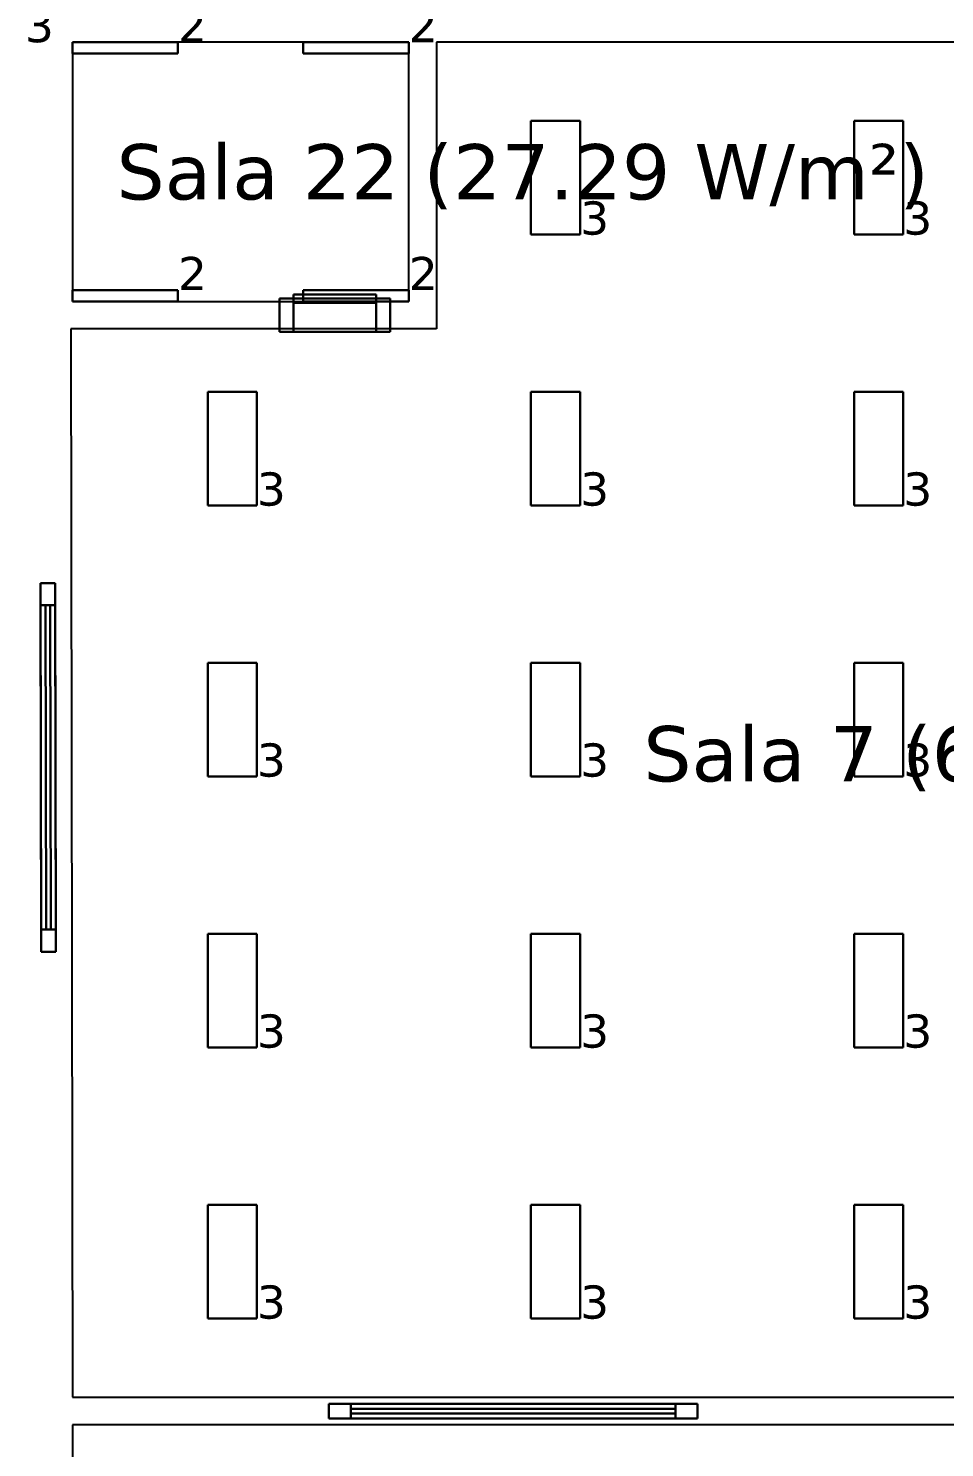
# Model space of a CAD drawing. Header units: inches. Extents: x 28 to 141, y 59 to 110.
# Drawn here: x 83.42 to 88.39, y 76.97 to 84.67 of the extents above; entities that cross this region are included whole.
import ezdxf

# ---------------------------------------------------------------- set-up
doc = ezdxf.new("R2010")
doc.units = ezdxf.units.IN
doc.header["$MEASUREMENT"] = 0
for name, color, linetype, true_color in [('DLX_BLD1_APERT', 7, 'Continuous', 0x969696), ('DLX_BLD1_CALC', 3, 'Continuous', 0x00ff00), ('DLX_BLD1_DESC', 7, 'Continuous', 0x969696), ('DLX_BLD1_LUM', 7, 'Continuous', 0xffd400), ('DLX_BLD1_LUMKEY_IDX', 7, 'Continuous', 0x969696)]:
    doc.layers.add(name, color=color, linetype=linetype, true_color=true_color)
doc.styles.add('TableTextStyle', font='')
doc.styles.get('TableTextStyle').set_extended_font_data('VERDANA.TTF')

msp = doc.modelspace()

# ---------------------------------------------------------------- linework, layer by layer
at = {"layer": 'DLX_BLD1_APERT'}
for points in [[(85.3065, 83.2307, 0), (84.8569, 83.2307, 0)], [(84.8569, 83.2307, 0), (84.8569, 83.2082, 0)], [(85.3065, 83.2307, 0), (84.8569, 83.2307, 0)], [(84.8569, 83.2307, 0), (84.8569, 83.2307, 0)], [(84.8569, 83.2307, 0), (85.3065, 83.2307, 0)], [(84.8569, 83.2082, 0), (84.8569, 83.2307, 0)], [(84.8569, 83.2307, 0), (84.8569, 83.2307, 0)], [(84.8569, 83.2307, 0), (84.8569, 83.2082, 0)], [(84.8569, 83.2307, 0), (85.3065, 83.2307, 0)], [(84.8569, 83.2082, 0), (84.8569, 83.2307, 0)], [(85.3065, 83.2082, 0), (85.3065, 83.2307, 0)], [(85.3065, 83.2082, 0), (85.3065, 83.2307, 0)], [(85.3065, 83.2307, 0), (85.3065, 83.2307, 0)], [(85.3065, 83.2307, 0), (85.3065, 83.2082, 0)], [(85.3065, 83.2307, 0), (85.3065, 83.2307, 0)], [(85.3065, 83.2307, 0), (85.3065, 83.2082, 0)], [(85.3815, 83.2082, 0), (84.7819, 83.2082, 0)], [(84.7819, 83.2082, 0), (84.7819, 83.0282, 0)], [(84.7819, 83.2082, 0), (84.7819, 83.2082, 0)], [(84.7819, 83.2082, 0), (84.7819, 83.0282, 0)], [(84.7819, 83.0282, 0), (84.7819, 83.2082, 0)], [(84.7819, 83.0282, 0), (84.7819, 83.2082, 0)], [(84.7819, 83.2082, 0), (84.8569, 83.2082, 0)], [(84.8569, 83.2082, 0), (84.7819, 83.2082, 0)], [(84.7819, 83.2082, 0), (84.7819, 83.2082, 0)], [(84.7819, 83.2082, 0), (85.3815, 83.2082, 0)], [(84.8569, 83.2082, 0), (84.8569, 83.1857, 0)], [(85.3065, 83.2082, 0), (84.8569, 83.2082, 0)], [(84.8569, 83.2082, 0), (84.8569, 83.2082, 0)], [(84.8569, 83.1857, 0), (84.8569, 83.2082, 0)], [(84.8569, 83.2082, 0), (85.3065, 83.2082, 0)], [(84.8569, 83.1857, 0), (84.8569, 83.2082, 0)], [(84.8569, 83.2082, 0), (84.8569, 83.2082, 0)], [(84.8569, 83.2082, 0), (84.8569, 83.1857, 0)], [(84.8569, 83.2082, 0), (85.3065, 83.2082, 0)], [(84.8569, 83.2082, 0), (84.8569, 83.2082, 0)], [(84.8569, 83.1857, 0), (84.8569, 83.2082, 0)], [(85.3065, 83.2082, 0), (84.8569, 83.2082, 0)], [(84.8569, 83.2082, 0), (84.8569, 83.1857, 0)], [(84.8569, 83.2082, 0), (84.8569, 83.2082, 0)], [(84.8569, 83.2082, 0), (84.8569, 83.1857, 0)], [(84.8569, 83.1857, 0), (84.8569, 83.2082, 0)], [(84.8569, 83.1857, 0), (84.8569, 83.0282, 0)], [(84.8569, 83.1857, 0), (85.3065, 83.1857, 0)], [(84.8569, 83.0282, 0), (84.8569, 83.1857, 0)], [(84.8569, 83.1857, 0), (84.8569, 83.1857, 0)], [(84.8569, 83.1857, 0), (84.8569, 83.0282, 0)], [(84.8569, 83.0282, 0), (84.8569, 83.1857, 0)], [(85.3065, 83.1857, 0), (84.8569, 83.1857, 0)], [(84.8569, 83.1857, 0), (84.8569, 83.1857, 0)], [(85.3065, 83.1857, 0), (84.8569, 83.1857, 0)], [(85.3065, 83.1857, 0), (84.8569, 83.1857, 0)], [(84.8569, 83.1857, 0), (84.8569, 83.1857, 0)], [(84.8569, 83.1857, 0), (85.3065, 83.1857, 0)], [(84.8569, 83.1857, 0), (85.3065, 83.1857, 0)], [(84.8569, 83.1857, 0), (84.8569, 83.1857, 0)], [(85.3065, 83.1857, 0), (85.3065, 83.2082, 0)], [(85.3065, 83.2082, 0), (85.3815, 83.2082, 0)], [(85.3065, 83.2082, 0), (85.3065, 83.2082, 0)], [(85.3815, 83.2082, 0), (85.3065, 83.2082, 0)], [(85.3065, 83.2082, 0), (85.3065, 83.1857, 0)], [(85.3065, 83.1857, 0), (85.3065, 83.2082, 0)], [(85.3065, 83.2082, 0), (85.3065, 83.2082, 0)], [(85.3065, 83.2082, 0), (85.3065, 83.1857, 0)], [(85.3065, 83.2082, 0), (85.3065, 83.2082, 0)], [(85.3065, 83.2082, 0), (85.3065, 83.1857, 0)], [(85.3065, 83.2082, 0), (85.3065, 83.2082, 0)], [(85.3065, 83.2082, 0), (85.3065, 83.1857, 0)], [(85.3065, 83.1857, 0), (85.3065, 83.2082, 0)], [(85.3065, 83.1857, 0), (85.3065, 83.2082, 0)], [(85.3065, 83.0282, 0), (85.3065, 83.1857, 0)], [(85.3065, 83.1857, 0), (85.3065, 83.0282, 0)], [(85.3065, 83.1857, 0), (85.3065, 83.1857, 0)], [(85.3065, 83.1857, 0), (85.3065, 83.0282, 0)], [(85.3065, 83.0282, 0), (85.3065, 83.1857, 0)], [(85.3065, 83.1857, 0), (85.3065, 83.1857, 0)], [(85.3065, 83.1857, 0), (85.3065, 83.1857, 0)], [(85.3065, 83.1857, 0), (85.3065, 83.1857, 0)], [(85.3815, 83.0282, 0), (85.3815, 83.2082, 0)], [(85.3815, 83.2082, 0), (85.3815, 83.2082, 0)], [(85.3815, 83.2082, 0), (85.3815, 83.0282, 0)], [(85.3815, 83.0282, 0), (85.3815, 83.2082, 0)], [(85.3815, 83.2082, 0), (85.3815, 83.0282, 0)], [(85.3815, 83.2082, 0), (85.3815, 83.2082, 0)], [(84.7819, 83.0282, 0), (85.3815, 83.0282, 0)], [(84.7819, 83.0282, 0), (84.7819, 83.0282, 0)], [(84.8569, 83.0282, 0), (84.7819, 83.0282, 0)], [(85.3815, 83.0282, 0), (84.7819, 83.0282, 0)], [(84.7819, 83.0282, 0), (84.7819, 83.0282, 0)], [(84.7819, 83.0282, 0), (84.8569, 83.0282, 0)], [(84.8569, 83.0282, 0), (84.8569, 83.0282, 0)], [(84.8569, 83.0282, 0), (85.3065, 83.0282, 0)], [(85.3065, 83.0282, 0), (84.8569, 83.0282, 0)], [(84.8569, 83.0282, 0), (84.8569, 83.0282, 0)], [(85.3815, 83.0282, 0), (85.3065, 83.0282, 0)], [(85.3065, 83.0282, 0), (85.3065, 83.0282, 0)], [(85.3065, 83.0282, 0), (85.3815, 83.0282, 0)], [(85.3065, 83.0282, 0), (85.3065, 83.0282, 0)], [(85.3815, 83.0282, 0), (85.3815, 83.0282, 0)], [(85.3815, 83.0282, 0), (85.3815, 83.0282, 0)], [(83.5648, 81.6652, 0), (83.4848, 81.665, 0)], [(83.5648, 81.6652, 0), (83.4848, 81.665, 0)], [(83.4848, 81.665, 0), (83.5648, 81.6652, 0)], [(83.4848, 81.665, 0), (83.5648, 81.6652, 0)], [(83.4848, 81.665, 0), (83.4879, 79.665, 0)], [(83.4848, 81.665, 0), (83.4848, 81.665, 0)], [(83.4879, 79.665, 0), (83.4848, 81.665, 0)], [(83.4879, 79.665, 0), (83.4848, 81.665, 0)], [(83.4848, 81.665, 0), (83.4848, 81.665, 0)], [(83.4848, 81.665, 0), (83.4879, 79.665, 0)], [(83.5679, 79.6652, 0), (83.5648, 81.6652, 0)], [(83.5648, 81.6652, 0), (83.5648, 81.6652, 0)], [(83.5648, 81.6652, 0), (83.5679, 79.6652, 0)], [(83.5679, 79.6652, 0), (83.5648, 81.6652, 0)], [(83.5648, 81.6652, 0), (83.5648, 81.6652, 0)], [(83.5648, 81.6652, 0), (83.5679, 79.6652, 0)], [(83.485, 81.545, 0), (83.5125, 81.5451, 0)], [(83.5125, 81.5451, 0), (83.485, 81.545, 0)], [(83.485, 81.545, 0), (83.5125, 81.5451, 0)], [(83.5125, 81.5451, 0), (83.485, 81.545, 0)], [(83.4877, 79.785, 0), (83.485, 81.545, 0)], [(83.485, 81.545, 0), (83.485, 81.545, 0)], [(83.485, 81.545, 0), (83.4877, 79.785, 0)], [(83.4877, 79.785, 0), (83.485, 81.545, 0)], [(83.485, 81.545, 0), (83.485, 81.545, 0)], [(83.485, 81.545, 0), (83.4877, 79.785, 0)], [(83.5125, 81.5451, 0), (83.5152, 79.7851, 0)], [(83.5152, 79.7851, 0), (83.5125, 81.5451, 0)], [(83.5125, 81.5451, 0), (83.5375, 81.5451, 0)], [(83.5125, 81.5451, 0), (83.5125, 81.5451, 0)], [(83.5125, 81.5451, 0), (83.5125, 81.5451, 0)], [(83.5125, 81.5451, 0), (83.5375, 81.5451, 0)], [(83.5375, 81.5451, 0), (83.5125, 81.5451, 0)], [(83.5152, 79.7851, 0), (83.5125, 81.5451, 0)], [(83.5125, 81.5451, 0), (83.5152, 79.7851, 0)], [(83.5375, 81.5451, 0), (83.5125, 81.5451, 0)], [(83.5375, 81.5451, 0), (83.5125, 81.5451, 0)], [(83.5125, 81.5451, 0), (83.5152, 79.7851, 0)], [(83.5152, 79.7851, 0), (83.5125, 81.5451, 0)], [(83.5125, 81.5451, 0), (83.5125, 81.5451, 0)], [(83.5125, 81.5451, 0), (83.5152, 79.7851, 0)], [(83.5152, 79.7851, 0), (83.5125, 81.5451, 0)], [(83.5125, 81.5451, 0), (83.5375, 81.5451, 0)], [(83.5375, 81.5451, 0), (83.5125, 81.5451, 0)], [(83.5125, 81.5451, 0), (83.5125, 81.5451, 0)], [(83.5125, 81.5451, 0), (83.5375, 81.5451, 0)], [(83.5375, 81.5451, 0), (83.565, 81.5452, 0)], [(83.5375, 81.5451, 0), (83.565, 81.5452, 0)], [(83.565, 81.5452, 0), (83.5375, 81.5451, 0)], [(83.565, 81.5452, 0), (83.5375, 81.5451, 0)], [(83.5402, 79.7851, 0), (83.5375, 81.5451, 0)], [(83.5375, 81.5451, 0), (83.5375, 81.5451, 0)], [(83.5375, 81.5451, 0), (83.5402, 79.7851, 0)], [(83.5375, 81.5451, 0), (83.5402, 79.7851, 0)], [(83.5375, 81.5451, 0), (83.5375, 81.5451, 0)], [(83.5402, 79.7851, 0), (83.5375, 81.5451, 0)], [(83.5402, 79.7851, 0), (83.5375, 81.5451, 0)], [(83.5375, 81.5451, 0), (83.5375, 81.5451, 0)], [(83.5375, 81.5451, 0), (83.5402, 79.7851, 0)], [(83.5402, 79.7851, 0), (83.5375, 81.5451, 0)], [(83.5375, 81.5451, 0), (83.5402, 79.7851, 0)], [(83.5375, 81.5451, 0), (83.5375, 81.5451, 0)], [(83.5677, 79.7852, 0), (83.565, 81.5452, 0)], [(83.565, 81.5452, 0), (83.565, 81.5452, 0)], [(83.565, 81.5452, 0), (83.5677, 79.7852, 0)], [(83.565, 81.5452, 0), (83.5677, 79.7852, 0)], [(83.565, 81.5452, 0), (83.565, 81.5452, 0)], [(83.5677, 79.7852, 0), (83.565, 81.5452, 0)], [(83.5152, 79.7851, 0), (83.4877, 79.785, 0)], [(83.4877, 79.785, 0), (83.5152, 79.7851, 0)], [(83.5152, 79.7851, 0), (83.4877, 79.785, 0)], [(83.4877, 79.785, 0), (83.5152, 79.7851, 0)], [(83.4877, 79.785, 0), (83.4877, 79.785, 0)], [(83.4877, 79.785, 0), (83.4877, 79.785, 0)], [(83.5402, 79.7851, 0), (83.5152, 79.7851, 0)], [(83.5152, 79.7851, 0), (83.5402, 79.7851, 0)], [(83.5152, 79.7851, 0), (83.5152, 79.7851, 0)], [(83.5152, 79.7851, 0), (83.5152, 79.7851, 0)], [(83.5152, 79.7851, 0), (83.5402, 79.7851, 0)], [(83.5402, 79.7851, 0), (83.5152, 79.7851, 0)], [(83.5152, 79.7851, 0), (83.5402, 79.7851, 0)], [(83.5152, 79.7851, 0), (83.5152, 79.7851, 0)], [(83.5402, 79.7851, 0), (83.5152, 79.7851, 0)], [(83.5402, 79.7851, 0), (83.5152, 79.7851, 0)], [(83.5152, 79.7851, 0), (83.5152, 79.7851, 0)], [(83.5152, 79.7851, 0), (83.5402, 79.7851, 0)], [(83.5677, 79.7852, 0), (83.5402, 79.7851, 0)], [(83.5402, 79.7851, 0), (83.5677, 79.7852, 0)], [(83.5677, 79.7852, 0), (83.5402, 79.7851, 0)], [(83.5402, 79.7851, 0), (83.5677, 79.7852, 0)], [(83.5402, 79.7851, 0), (83.5402, 79.7851, 0)], [(83.5402, 79.7851, 0), (83.5402, 79.7851, 0)], [(83.5402, 79.7851, 0), (83.5402, 79.7851, 0)], [(83.5402, 79.7851, 0), (83.5402, 79.7851, 0)], [(83.5677, 79.7852, 0), (83.5677, 79.7852, 0)], [(83.5677, 79.7852, 0), (83.5677, 79.7852, 0)], [(83.4879, 79.665, 0), (83.5679, 79.6652, 0)], [(83.5679, 79.6652, 0), (83.4879, 79.665, 0)], [(83.5679, 79.6652, 0), (83.4879, 79.665, 0)], [(83.4879, 79.665, 0), (83.5679, 79.6652, 0)], [(83.4879, 79.665, 0), (83.4879, 79.665, 0)], [(83.4879, 79.665, 0), (83.4879, 79.665, 0)], [(83.5679, 79.6652, 0), (83.5679, 79.6652, 0)], [(83.5679, 79.6652, 0), (83.5679, 79.6652, 0)], [(87.0492, 77.2133, 0), (85.0492, 77.2133, 0)], [(85.0492, 77.2133, 0), (85.0492, 77.1333, 0)], [(85.0492, 77.1333, 0), (85.0492, 77.2133, 0)], [(85.0492, 77.2133, 0), (87.0492, 77.2133, 0)], [(85.0492, 77.1333, 0), (85.0492, 77.2133, 0)], [(85.0492, 77.2133, 0), (85.0492, 77.2133, 0)], [(85.0492, 77.2133, 0), (85.0492, 77.1333, 0)], [(85.0492, 77.2133, 0), (87.0492, 77.2133, 0)], [(87.0492, 77.2133, 0), (85.0492, 77.2133, 0)], [(85.0492, 77.2133, 0), (85.0492, 77.2133, 0)], [(85.1692, 77.2133, 0), (85.1692, 77.2133, 0)], [(85.1692, 77.2133, 0), (86.9292, 77.2133, 0)], [(86.9292, 77.2133, 0), (85.1692, 77.2133, 0)], [(85.1692, 77.1858, 0), (85.1692, 77.2133, 0)], [(85.1692, 77.2133, 0), (86.9292, 77.2133, 0)], [(86.9292, 77.2133, 0), (85.1692, 77.2133, 0)], [(85.1692, 77.2133, 0), (85.1692, 77.1858, 0)], [(85.1692, 77.1858, 0), (85.1692, 77.2133, 0)], [(85.1692, 77.2133, 0), (85.1692, 77.2133, 0)], [(85.1692, 77.2133, 0), (85.1692, 77.1858, 0)], [(86.9292, 77.1858, 0), (85.1692, 77.1858, 0)], [(85.1692, 77.1858, 0), (86.9292, 77.1858, 0)], [(85.1692, 77.1608, 0), (85.1692, 77.1858, 0)], [(85.1692, 77.1858, 0), (86.9292, 77.1858, 0)], [(86.9292, 77.1858, 0), (85.1692, 77.1858, 0)], [(85.1692, 77.1858, 0), (85.1692, 77.1608, 0)], [(85.1692, 77.1858, 0), (85.1692, 77.1858, 0)], [(85.1692, 77.1858, 0), (85.1692, 77.1858, 0)], [(85.1692, 77.1858, 0), (85.1692, 77.1608, 0)], [(85.1692, 77.1608, 0), (85.1692, 77.1858, 0)], [(86.9292, 77.1858, 0), (85.1692, 77.1858, 0)], [(85.1692, 77.1858, 0), (85.1692, 77.1608, 0)], [(85.1692, 77.1858, 0), (86.9292, 77.1858, 0)], [(86.9292, 77.1858, 0), (85.1692, 77.1858, 0)], [(85.1692, 77.1858, 0), (85.1692, 77.1858, 0)], [(85.1692, 77.1608, 0), (85.1692, 77.1858, 0)], [(85.1692, 77.1858, 0), (86.9292, 77.1858, 0)], [(85.1692, 77.1608, 0), (85.1692, 77.1858, 0)], [(85.1692, 77.1858, 0), (85.1692, 77.1858, 0)], [(85.1692, 77.1858, 0), (85.1692, 77.1608, 0)], [(85.1692, 77.1608, 0), (86.9292, 77.1608, 0)], [(85.1692, 77.1333, 0), (85.1692, 77.1608, 0)], [(85.1692, 77.1608, 0), (85.1692, 77.1608, 0)], [(85.1692, 77.1608, 0), (85.1692, 77.1333, 0)], [(85.1692, 77.1333, 0), (85.1692, 77.1608, 0)], [(86.9292, 77.1608, 0), (85.1692, 77.1608, 0)], [(85.1692, 77.1608, 0), (85.1692, 77.1333, 0)], [(86.9292, 77.1608, 0), (85.1692, 77.1608, 0)], [(85.1692, 77.1608, 0), (86.9292, 77.1608, 0)], [(85.1692, 77.1608, 0), (85.1692, 77.1608, 0)], [(85.1692, 77.1608, 0), (86.9292, 77.1608, 0)], [(86.9292, 77.1608, 0), (85.1692, 77.1608, 0)], [(85.1692, 77.1608, 0), (85.1692, 77.1608, 0)], [(85.1692, 77.1608, 0), (86.9292, 77.1608, 0)], [(86.9292, 77.1608, 0), (85.1692, 77.1608, 0)], [(85.1692, 77.1608, 0), (85.1692, 77.1608, 0)], [(86.9292, 77.2133, 0), (86.9292, 77.2133, 0)], [(86.9292, 77.2133, 0), (86.9292, 77.1858, 0)], [(86.9292, 77.1858, 0), (86.9292, 77.2133, 0)], [(86.9292, 77.2133, 0), (86.9292, 77.2133, 0)], [(86.9292, 77.2133, 0), (86.9292, 77.1858, 0)], [(86.9292, 77.1858, 0), (86.9292, 77.2133, 0)], [(86.9292, 77.1858, 0), (86.9292, 77.1608, 0)], [(86.9292, 77.1858, 0), (86.9292, 77.1858, 0)], [(86.9292, 77.1858, 0), (86.9292, 77.1858, 0)], [(86.9292, 77.1858, 0), (86.9292, 77.1608, 0)], [(86.9292, 77.1608, 0), (86.9292, 77.1858, 0)], [(86.9292, 77.1608, 0), (86.9292, 77.1858, 0)], [(86.9292, 77.1608, 0), (86.9292, 77.1858, 0)], [(86.9292, 77.1858, 0), (86.9292, 77.1858, 0)], [(86.9292, 77.1858, 0), (86.9292, 77.1608, 0)], [(86.9292, 77.1608, 0), (86.9292, 77.1858, 0)], [(86.9292, 77.1858, 0), (86.9292, 77.1858, 0)], [(86.9292, 77.1858, 0), (86.9292, 77.1608, 0)], [(86.9292, 77.1608, 0), (86.9292, 77.1333, 0)], [(86.9292, 77.1608, 0), (86.9292, 77.1608, 0)], [(86.9292, 77.1608, 0), (86.9292, 77.1333, 0)], [(86.9292, 77.1333, 0), (86.9292, 77.1608, 0)], [(86.9292, 77.1333, 0), (86.9292, 77.1608, 0)], [(86.9292, 77.1608, 0), (86.9292, 77.1608, 0)], [(86.9292, 77.1608, 0), (86.9292, 77.1608, 0)], [(86.9292, 77.1608, 0), (86.9292, 77.1608, 0)], [(87.0492, 77.1333, 0), (87.0492, 77.2133, 0)], [(87.0492, 77.1333, 0), (87.0492, 77.2133, 0)], [(87.0492, 77.2133, 0), (87.0492, 77.2133, 0)], [(87.0492, 77.2133, 0), (87.0492, 77.1333, 0)], [(87.0492, 77.2133, 0), (87.0492, 77.1333, 0)], [(87.0492, 77.2133, 0), (87.0492, 77.2133, 0)], [(85.0492, 77.1333, 0), (87.0492, 77.1333, 0)], [(87.0492, 77.1333, 0), (85.0492, 77.1333, 0)], [(85.0492, 77.1333, 0), (85.0492, 77.1333, 0)], [(85.0492, 77.1333, 0), (87.0492, 77.1333, 0)], [(87.0492, 77.1333, 0), (85.0492, 77.1333, 0)], [(85.0492, 77.1333, 0), (85.0492, 77.1333, 0)], [(85.1692, 77.1333, 0), (85.1692, 77.1333, 0)], [(85.1692, 77.1333, 0), (86.9292, 77.1333, 0)], [(86.9292, 77.1333, 0), (85.1692, 77.1333, 0)], [(86.9292, 77.1333, 0), (85.1692, 77.1333, 0)], [(85.1692, 77.1333, 0), (85.1692, 77.1333, 0)], [(85.1692, 77.1333, 0), (86.9292, 77.1333, 0)], [(86.9292, 77.1333, 0), (86.9292, 77.1333, 0)], [(86.9292, 77.1333, 0), (86.9292, 77.1333, 0)], [(87.0492, 77.1333, 0), (87.0492, 77.1333, 0)], [(87.0492, 77.1333, 0), (87.0492, 77.1333, 0)]]:
    msp.add_polyline3d(points, dxfattribs=at)
at = {"layer": 'DLX_BLD1_CALC'}
for points in [[(85.4827, 84.5989, 0), (83.6576, 84.5989, 0)], [(83.6576, 84.5989, 0), (83.6576, 83.1932, 0)], [(85.4827, 83.1932, 0), (85.4827, 84.5989, 0)], [(90.6616, 84.5989, 0), (85.6327, 84.5989, 0)], [(85.6327, 84.5989, 0), (85.6327, 83.0432, 0)], [(84.8569, 83.2307, 0), (84.8569, 83.2082, 0)], [(85.3065, 83.2307, 0), (84.8569, 83.2307, 0)], [(84.8569, 83.2082, 0), (84.8569, 83.2307, 0)], [(84.8569, 83.2307, 0), (85.3065, 83.2307, 0)], [(85.3065, 83.2082, 0), (85.3065, 83.2307, 0)], [(85.3065, 83.2307, 0), (85.3065, 83.2082, 0)], [(83.6576, 83.1932, 0), (84.7819, 83.1932, 0)], [(84.8569, 83.2082, 0), (84.7819, 83.2082, 0)], [(84.7819, 83.2082, 0), (84.7819, 83.1932, 0)], [(84.7819, 83.1932, 0), (84.7819, 83.2082, 0)], [(84.7819, 83.2082, 0), (84.8569, 83.2082, 0)], [(84.7819, 83.1932, 0), (85.3815, 83.1932, 0)], [(85.3815, 83.2082, 0), (85.3065, 83.2082, 0)], [(85.3065, 83.2082, 0), (85.3815, 83.2082, 0)], [(85.3815, 83.1932, 0), (85.3815, 83.2082, 0)], [(85.3815, 83.2082, 0), (85.3815, 83.1932, 0)], [(85.3815, 83.1932, 0), (85.4827, 83.1932, 0)], [(84.7819, 83.0432, 0), (83.6487, 83.0432, 0)], [(83.6487, 83.0432, 0), (83.6576, 77.2483, 0)], [(84.7819, 83.0432, 0), (84.7819, 83.0282, 0)], [(84.8569, 83.0432, 0), (84.7819, 83.0432, 0)], [(84.7819, 83.0282, 0), (84.7819, 83.0432, 0)], [(84.7819, 83.0282, 0), (84.8569, 83.0282, 0)], [(84.8569, 83.0282, 0), (84.7819, 83.0282, 0)], [(84.8569, 83.0282, 0), (84.8569, 83.0432, 0)], [(85.3065, 83.0432, 0), (84.8569, 83.0432, 0)], [(84.8569, 83.0432, 0), (84.8569, 83.0282, 0)], [(85.3065, 83.0432, 0), (85.3065, 83.0282, 0)], [(85.3815, 83.0432, 0), (85.3065, 83.0432, 0)], [(85.3065, 83.0282, 0), (85.3065, 83.0432, 0)], [(85.3065, 83.0282, 0), (85.3815, 83.0282, 0)], [(85.3815, 83.0282, 0), (85.3065, 83.0282, 0)], [(85.3815, 83.0282, 0), (85.3815, 83.0432, 0)], [(85.6327, 83.0432, 0), (85.3815, 83.0432, 0)], [(85.3815, 83.0432, 0), (85.3815, 83.0282, 0)], [(83.6576, 77.2483, 0), (88.8344, 77.2483, 0)], [(88.8344, 77.0983, 0), (83.6576, 77.0983, 0)], [(83.6576, 77.0983, 0), (83.6576, 74.5873, 0)]]:
    msp.add_polyline3d(points, dxfattribs=at)
at = {"layer": 'DLX_BLD1_LUM'}
for points in [[(83.6576, 84.5379, 0), (83.6576, 84.5989, 0)], [(83.6576, 84.5989, 0), (83.6576, 84.5989, 0)], [(83.6576, 84.5989, 0), (83.6576, 84.5379, 0)], [(83.6576, 84.5989, 0), (84.2306, 84.5989, 0)], [(84.2306, 84.5989, 0), (83.6576, 84.5989, 0)], [(83.6576, 84.5989, 0), (83.6576, 84.5989, 0)], [(83.6576, 84.5989, 0), (83.6576, 84.5379, 0)], [(84.2306, 84.5989, 0), (83.6576, 84.5989, 0)], [(83.6576, 84.5379, 0), (83.6576, 84.5989, 0)], [(83.6576, 84.5989, 0), (84.2306, 84.5989, 0)], [(84.2306, 84.5379, 0), (83.6576, 84.5379, 0)], [(83.6576, 84.5379, 0), (83.6576, 84.5379, 0)], [(83.6576, 84.5379, 0), (84.2306, 84.5379, 0)], [(83.6576, 84.5379, 0), (83.6576, 84.5379, 0)], [(83.6576, 84.5379, 0), (84.2306, 84.5379, 0)], [(84.2306, 84.5379, 0), (83.6576, 84.5379, 0)], [(84.2306, 84.5989, 0), (84.2306, 84.5379, 0)], [(84.2306, 84.5379, 0), (84.2306, 84.5989, 0)], [(84.2306, 84.5989, 0), (84.2306, 84.5989, 0)], [(84.2306, 84.5989, 0), (84.2306, 84.5989, 0)], [(84.2306, 84.5379, 0), (84.2306, 84.5989, 0)], [(84.2306, 84.5989, 0), (84.2306, 84.5379, 0)], [(84.2306, 84.5379, 0), (84.2306, 84.5379, 0)], [(84.2306, 84.5379, 0), (84.2306, 84.5379, 0)], [(84.9097, 84.5379, 0), (84.9097, 84.5989, 0)], [(84.9097, 84.5989, 0), (84.9097, 84.5989, 0)], [(84.9097, 84.5989, 0), (84.9097, 84.5379, 0)], [(84.9097, 84.5989, 0), (85.4827, 84.5989, 0)], [(85.4827, 84.5989, 0), (84.9097, 84.5989, 0)], [(84.9097, 84.5989, 0), (84.9097, 84.5989, 0)], [(84.9097, 84.5989, 0), (84.9097, 84.5379, 0)], [(85.4827, 84.5989, 0), (84.9097, 84.5989, 0)], [(84.9097, 84.5379, 0), (84.9097, 84.5989, 0)], [(84.9097, 84.5989, 0), (85.4827, 84.5989, 0)], [(85.4827, 84.5379, 0), (84.9097, 84.5379, 0)], [(84.9097, 84.5379, 0), (84.9097, 84.5379, 0)], [(84.9097, 84.5379, 0), (85.4827, 84.5379, 0)], [(84.9097, 84.5379, 0), (84.9097, 84.5379, 0)], [(84.9097, 84.5379, 0), (85.4827, 84.5379, 0)], [(85.4827, 84.5379, 0), (84.9097, 84.5379, 0)], [(85.4827, 84.5989, 0), (85.4827, 84.5379, 0)], [(85.4827, 84.5379, 0), (85.4827, 84.5989, 0)], [(85.4827, 84.5989, 0), (85.4827, 84.5989, 0)], [(85.4827, 84.5989, 0), (85.4827, 84.5989, 0)], [(85.4827, 84.5379, 0), (85.4827, 84.5989, 0)], [(85.4827, 84.5989, 0), (85.4827, 84.5379, 0)], [(85.4827, 84.5379, 0), (85.4827, 84.5379, 0)], [(85.4827, 84.5379, 0), (85.4827, 84.5379, 0)], [(86.1451, 84.1723, 0), (86.4121, 84.1723, 0)], [(86.4121, 84.1723, 0), (86.1451, 84.1723, 0)], [(86.1451, 84.1723, 0), (86.1451, 84.1723, 0)], [(86.1451, 83.5553, 0), (86.1451, 84.1723, 0)], [(86.1451, 84.1723, 0), (86.1451, 84.1723, 0)], [(86.1451, 84.1723, 0), (86.1451, 83.5553, 0)], [(86.4121, 84.1723, 0), (86.1451, 84.1723, 0)], [(86.1451, 84.1723, 0), (86.1451, 83.5553, 0)], [(86.1451, 84.1723, 0), (86.4121, 84.1723, 0)], [(86.1451, 83.5553, 0), (86.1451, 84.1723, 0)], [(86.4121, 84.1723, 0), (86.4121, 84.1723, 0)], [(86.4121, 84.1723, 0), (86.4121, 83.5553, 0)], [(86.4121, 83.5553, 0), (86.4121, 84.1723, 0)], [(86.4121, 84.1723, 0), (86.4121, 84.1723, 0)], [(86.4121, 83.5553, 0), (86.4121, 84.1723, 0)], [(86.4121, 84.1723, 0), (86.4121, 83.5553, 0)], [(87.8983, 84.1723, 0), (88.1653, 84.1723, 0)], [(88.1653, 84.1723, 0), (87.8983, 84.1723, 0)], [(87.8983, 84.1723, 0), (87.8983, 84.1723, 0)], [(87.8983, 83.5553, 0), (87.8983, 84.1723, 0)], [(87.8983, 84.1723, 0), (87.8983, 84.1723, 0)], [(87.8983, 84.1723, 0), (87.8983, 83.5553, 0)], [(88.1653, 84.1723, 0), (87.8983, 84.1723, 0)], [(87.8983, 84.1723, 0), (87.8983, 83.5553, 0)], [(87.8983, 84.1723, 0), (88.1653, 84.1723, 0)], [(87.8983, 83.5553, 0), (87.8983, 84.1723, 0)], [(88.1653, 84.1723, 0), (88.1653, 84.1723, 0)], [(88.1653, 84.1723, 0), (88.1653, 83.5553, 0)], [(88.1653, 83.5553, 0), (88.1653, 84.1723, 0)], [(88.1653, 84.1723, 0), (88.1653, 84.1723, 0)], [(88.1653, 83.5553, 0), (88.1653, 84.1723, 0)], [(88.1653, 84.1723, 0), (88.1653, 83.5553, 0)], [(86.4121, 83.5553, 0), (86.1451, 83.5553, 0)], [(86.1451, 83.5553, 0), (86.1451, 83.5553, 0)], [(86.1451, 83.5553, 0), (86.4121, 83.5553, 0)], [(86.1451, 83.5553, 0), (86.1451, 83.5553, 0)], [(86.1451, 83.5553, 0), (86.4121, 83.5553, 0)], [(86.4121, 83.5553, 0), (86.1451, 83.5553, 0)], [(86.4121, 83.5553, 0), (86.4121, 83.5553, 0)], [(86.4121, 83.5553, 0), (86.4121, 83.5553, 0)], [(88.1653, 83.5553, 0), (87.8983, 83.5553, 0)], [(87.8983, 83.5553, 0), (87.8983, 83.5553, 0)], [(87.8983, 83.5553, 0), (88.1653, 83.5553, 0)], [(87.8983, 83.5553, 0), (87.8983, 83.5553, 0)], [(87.8983, 83.5553, 0), (88.1653, 83.5553, 0)], [(88.1653, 83.5553, 0), (87.8983, 83.5553, 0)], [(88.1653, 83.5553, 0), (88.1653, 83.5553, 0)], [(88.1653, 83.5553, 0), (88.1653, 83.5553, 0)], [(83.6576, 83.1932, 0), (83.6576, 83.2542, 0)], [(83.6576, 83.2542, 0), (83.6576, 83.2542, 0)], [(83.6576, 83.2542, 0), (83.6576, 83.1932, 0)], [(83.6576, 83.2542, 0), (84.2306, 83.2542, 0)], [(84.2306, 83.2542, 0), (83.6576, 83.2542, 0)], [(83.6576, 83.2542, 0), (83.6576, 83.2542, 0)], [(83.6576, 83.2542, 0), (83.6576, 83.1932, 0)], [(84.2306, 83.2542, 0), (83.6576, 83.2542, 0)], [(83.6576, 83.1932, 0), (83.6576, 83.2542, 0)], [(83.6576, 83.2542, 0), (84.2306, 83.2542, 0)], [(84.2306, 83.2542, 0), (84.2306, 83.1932, 0)], [(84.2306, 83.1932, 0), (84.2306, 83.2542, 0)], [(84.2306, 83.2542, 0), (84.2306, 83.2542, 0)], [(84.2306, 83.2542, 0), (84.2306, 83.2542, 0)], [(84.2306, 83.1932, 0), (84.2306, 83.2542, 0)], [(84.2306, 83.2542, 0), (84.2306, 83.1932, 0)], [(84.9097, 83.1932, 0), (84.9097, 83.2542, 0)], [(84.9097, 83.2542, 0), (84.9097, 83.2542, 0)], [(84.9097, 83.2542, 0), (84.9097, 83.1932, 0)], [(84.9097, 83.2542, 0), (85.4827, 83.2542, 0)], [(85.4827, 83.2542, 0), (84.9097, 83.2542, 0)], [(84.9097, 83.2542, 0), (84.9097, 83.2542, 0)], [(84.9097, 83.2542, 0), (84.9097, 83.1932, 0)], [(85.4827, 83.2542, 0), (84.9097, 83.2542, 0)], [(84.9097, 83.1932, 0), (84.9097, 83.2542, 0)], [(84.9097, 83.2542, 0), (85.4827, 83.2542, 0)], [(85.4827, 83.2542, 0), (85.4827, 83.1932, 0)], [(85.4827, 83.1932, 0), (85.4827, 83.2542, 0)], [(85.4827, 83.2542, 0), (85.4827, 83.2542, 0)], [(85.4827, 83.2542, 0), (85.4827, 83.2542, 0)], [(85.4827, 83.1932, 0), (85.4827, 83.2542, 0)], [(85.4827, 83.2542, 0), (85.4827, 83.1932, 0)], [(84.2306, 83.1932, 0), (83.6576, 83.1932, 0)], [(83.6576, 83.1932, 0), (83.6576, 83.1932, 0)], [(83.6576, 83.1932, 0), (84.2306, 83.1932, 0)], [(83.6576, 83.1932, 0), (83.6576, 83.1932, 0)], [(83.6576, 83.1932, 0), (84.2306, 83.1932, 0)], [(84.2306, 83.1932, 0), (83.6576, 83.1932, 0)], [(84.2306, 83.1932, 0), (84.2306, 83.1932, 0)], [(84.2306, 83.1932, 0), (84.2306, 83.1932, 0)], [(85.4827, 83.1932, 0), (84.9097, 83.1932, 0)], [(84.9097, 83.1932, 0), (84.9097, 83.1932, 0)], [(84.9097, 83.1932, 0), (85.4827, 83.1932, 0)], [(84.9097, 83.1932, 0), (84.9097, 83.1932, 0)], [(84.9097, 83.1932, 0), (85.4827, 83.1932, 0)], [(85.4827, 83.1932, 0), (84.9097, 83.1932, 0)], [(85.4827, 83.1932, 0), (85.4827, 83.1932, 0)], [(85.4827, 83.1932, 0), (85.4827, 83.1932, 0)], [(84.3918, 82.7022, 0), (84.6588, 82.7022, 0)], [(84.6588, 82.7022, 0), (84.3918, 82.7022, 0)], [(84.3918, 82.7022, 0), (84.3918, 82.7022, 0)], [(84.3918, 82.0852, 0), (84.3918, 82.7022, 0)], [(84.3918, 82.7022, 0), (84.3918, 82.7022, 0)], [(84.3918, 82.7022, 0), (84.3918, 82.0852, 0)], [(84.6588, 82.7022, 0), (84.3918, 82.7022, 0)], [(84.3918, 82.7022, 0), (84.3918, 82.0852, 0)], [(84.3918, 82.7022, 0), (84.6588, 82.7022, 0)], [(84.3918, 82.0852, 0), (84.3918, 82.7022, 0)], [(84.6588, 82.7022, 0), (84.6588, 82.7022, 0)], [(84.6588, 82.7022, 0), (84.6588, 82.0852, 0)], [(84.6588, 82.0852, 0), (84.6588, 82.7022, 0)], [(84.6588, 82.7022, 0), (84.6588, 82.7022, 0)], [(84.6588, 82.0852, 0), (84.6588, 82.7022, 0)], [(84.6588, 82.7022, 0), (84.6588, 82.0852, 0)], [(86.1451, 82.7022, 0), (86.4121, 82.7022, 0)], [(86.4121, 82.7022, 0), (86.1451, 82.7022, 0)], [(86.1451, 82.7022, 0), (86.1451, 82.7022, 0)], [(86.1451, 82.0852, 0), (86.1451, 82.7022, 0)], [(86.1451, 82.7022, 0), (86.1451, 82.7022, 0)], [(86.1451, 82.7022, 0), (86.1451, 82.0852, 0)], [(86.4121, 82.7022, 0), (86.1451, 82.7022, 0)], [(86.1451, 82.7022, 0), (86.1451, 82.0852, 0)], [(86.1451, 82.7022, 0), (86.4121, 82.7022, 0)], [(86.1451, 82.0852, 0), (86.1451, 82.7022, 0)], [(86.4121, 82.7022, 0), (86.4121, 82.7022, 0)], [(86.4121, 82.7022, 0), (86.4121, 82.0852, 0)], [(86.4121, 82.0852, 0), (86.4121, 82.7022, 0)], [(86.4121, 82.7022, 0), (86.4121, 82.7022, 0)], [(86.4121, 82.0852, 0), (86.4121, 82.7022, 0)], [(86.4121, 82.7022, 0), (86.4121, 82.0852, 0)], [(87.8983, 82.7022, 0), (88.1653, 82.7022, 0)], [(88.1653, 82.7022, 0), (87.8983, 82.7022, 0)], [(87.8983, 82.7022, 0), (87.8983, 82.7022, 0)], [(87.8983, 82.0852, 0), (87.8983, 82.7022, 0)], [(87.8983, 82.7022, 0), (87.8983, 82.7022, 0)], [(87.8983, 82.7022, 0), (87.8983, 82.0852, 0)], [(88.1653, 82.7022, 0), (87.8983, 82.7022, 0)], [(87.8983, 82.7022, 0), (87.8983, 82.0852, 0)], [(87.8983, 82.7022, 0), (88.1653, 82.7022, 0)], [(87.8983, 82.0852, 0), (87.8983, 82.7022, 0)], [(88.1653, 82.7022, 0), (88.1653, 82.7022, 0)], [(88.1653, 82.7022, 0), (88.1653, 82.0852, 0)], [(88.1653, 82.0852, 0), (88.1653, 82.7022, 0)], [(88.1653, 82.7022, 0), (88.1653, 82.7022, 0)], [(88.1653, 82.0852, 0), (88.1653, 82.7022, 0)], [(88.1653, 82.7022, 0), (88.1653, 82.0852, 0)], [(84.6588, 82.0852, 0), (84.3918, 82.0852, 0)], [(84.3918, 82.0852, 0), (84.3918, 82.0852, 0)], [(84.3918, 82.0852, 0), (84.6588, 82.0852, 0)], [(84.3918, 82.0852, 0), (84.3918, 82.0852, 0)], [(84.3918, 82.0852, 0), (84.6588, 82.0852, 0)], [(84.6588, 82.0852, 0), (84.3918, 82.0852, 0)], [(84.6588, 82.0852, 0), (84.6588, 82.0852, 0)], [(84.6588, 82.0852, 0), (84.6588, 82.0852, 0)], [(86.4121, 82.0852, 0), (86.1451, 82.0852, 0)], [(86.1451, 82.0852, 0), (86.1451, 82.0852, 0)], [(86.1451, 82.0852, 0), (86.4121, 82.0852, 0)], [(86.1451, 82.0852, 0), (86.1451, 82.0852, 0)], [(86.1451, 82.0852, 0), (86.4121, 82.0852, 0)], [(86.4121, 82.0852, 0), (86.1451, 82.0852, 0)], [(86.4121, 82.0852, 0), (86.4121, 82.0852, 0)], [(86.4121, 82.0852, 0), (86.4121, 82.0852, 0)], [(88.1653, 82.0852, 0), (87.8983, 82.0852, 0)], [(87.8983, 82.0852, 0), (87.8983, 82.0852, 0)], [(87.8983, 82.0852, 0), (88.1653, 82.0852, 0)], [(87.8983, 82.0852, 0), (87.8983, 82.0852, 0)], [(87.8983, 82.0852, 0), (88.1653, 82.0852, 0)], [(88.1653, 82.0852, 0), (87.8983, 82.0852, 0)], [(88.1653, 82.0852, 0), (88.1653, 82.0852, 0)], [(88.1653, 82.0852, 0), (88.1653, 82.0852, 0)], [(84.3918, 81.2321, 0), (84.6588, 81.2321, 0)], [(84.6588, 81.2321, 0), (84.3918, 81.2321, 0)], [(84.3918, 81.2321, 0), (84.3918, 81.2321, 0)], [(84.3918, 80.6151, 0), (84.3918, 81.2321, 0)], [(84.3918, 81.2321, 0), (84.3918, 81.2321, 0)], [(84.3918, 81.2321, 0), (84.3918, 80.6151, 0)], [(84.6588, 81.2321, 0), (84.3918, 81.2321, 0)], [(84.3918, 81.2321, 0), (84.3918, 80.6151, 0)], [(84.3918, 81.2321, 0), (84.6588, 81.2321, 0)], [(84.3918, 80.6151, 0), (84.3918, 81.2321, 0)], [(84.6588, 81.2321, 0), (84.6588, 81.2321, 0)], [(84.6588, 81.2321, 0), (84.6588, 80.6151, 0)], [(84.6588, 80.6151, 0), (84.6588, 81.2321, 0)], [(84.6588, 81.2321, 0), (84.6588, 81.2321, 0)], [(84.6588, 80.6151, 0), (84.6588, 81.2321, 0)], [(84.6588, 81.2321, 0), (84.6588, 80.6151, 0)], [(86.1451, 81.2321, 0), (86.4121, 81.2321, 0)], [(86.4121, 81.2321, 0), (86.1451, 81.2321, 0)], [(86.1451, 81.2321, 0), (86.1451, 81.2321, 0)], [(86.1451, 80.6151, 0), (86.1451, 81.2321, 0)], [(86.1451, 81.2321, 0), (86.1451, 81.2321, 0)], [(86.1451, 81.2321, 0), (86.1451, 80.6151, 0)], [(86.4121, 81.2321, 0), (86.1451, 81.2321, 0)], [(86.1451, 81.2321, 0), (86.1451, 80.6151, 0)], [(86.1451, 81.2321, 0), (86.4121, 81.2321, 0)], [(86.1451, 80.6151, 0), (86.1451, 81.2321, 0)], [(86.4121, 81.2321, 0), (86.4121, 81.2321, 0)], [(86.4121, 81.2321, 0), (86.4121, 80.6151, 0)], [(86.4121, 80.6151, 0), (86.4121, 81.2321, 0)], [(86.4121, 81.2321, 0), (86.4121, 81.2321, 0)], [(86.4121, 80.6151, 0), (86.4121, 81.2321, 0)], [(86.4121, 81.2321, 0), (86.4121, 80.6151, 0)], [(87.8983, 81.2321, 0), (88.1653, 81.2321, 0)], [(88.1653, 81.2321, 0), (87.8983, 81.2321, 0)], [(87.8983, 81.2321, 0), (87.8983, 81.2321, 0)], [(87.8983, 80.6151, 0), (87.8983, 81.2321, 0)], [(87.8983, 81.2321, 0), (87.8983, 81.2321, 0)], [(87.8983, 81.2321, 0), (87.8983, 80.6151, 0)], [(88.1653, 81.2321, 0), (87.8983, 81.2321, 0)], [(87.8983, 81.2321, 0), (87.8983, 80.6151, 0)], [(87.8983, 81.2321, 0), (88.1653, 81.2321, 0)], [(87.8983, 80.6151, 0), (87.8983, 81.2321, 0)], [(88.1653, 81.2321, 0), (88.1653, 81.2321, 0)], [(88.1653, 81.2321, 0), (88.1653, 80.6151, 0)], [(88.1653, 80.6151, 0), (88.1653, 81.2321, 0)], [(88.1653, 81.2321, 0), (88.1653, 81.2321, 0)], [(88.1653, 80.6151, 0), (88.1653, 81.2321, 0)], [(88.1653, 81.2321, 0), (88.1653, 80.6151, 0)], [(84.6588, 80.6151, 0), (84.3918, 80.6151, 0)], [(84.3918, 80.6151, 0), (84.3918, 80.6151, 0)], [(84.3918, 80.6151, 0), (84.6588, 80.6151, 0)], [(84.3918, 80.6151, 0), (84.3918, 80.6151, 0)], [(84.3918, 80.6151, 0), (84.6588, 80.6151, 0)], [(84.6588, 80.6151, 0), (84.3918, 80.6151, 0)], [(84.6588, 80.6151, 0), (84.6588, 80.6151, 0)], [(84.6588, 80.6151, 0), (84.6588, 80.6151, 0)], [(86.4121, 80.6151, 0), (86.1451, 80.6151, 0)], [(86.1451, 80.6151, 0), (86.1451, 80.6151, 0)], [(86.1451, 80.6151, 0), (86.4121, 80.6151, 0)], [(86.1451, 80.6151, 0), (86.1451, 80.6151, 0)], [(86.1451, 80.6151, 0), (86.4121, 80.6151, 0)], [(86.4121, 80.6151, 0), (86.1451, 80.6151, 0)], [(86.4121, 80.6151, 0), (86.4121, 80.6151, 0)], [(86.4121, 80.6151, 0), (86.4121, 80.6151, 0)], [(88.1653, 80.6151, 0), (87.8983, 80.6151, 0)], [(87.8983, 80.6151, 0), (87.8983, 80.6151, 0)], [(87.8983, 80.6151, 0), (88.1653, 80.6151, 0)], [(87.8983, 80.6151, 0), (87.8983, 80.6151, 0)], [(87.8983, 80.6151, 0), (88.1653, 80.6151, 0)], [(88.1653, 80.6151, 0), (87.8983, 80.6151, 0)], [(88.1653, 80.6151, 0), (88.1653, 80.6151, 0)], [(88.1653, 80.6151, 0), (88.1653, 80.6151, 0)], [(84.3918, 79.7619, 0), (84.6588, 79.7619, 0)], [(84.6588, 79.7619, 0), (84.3918, 79.7619, 0)], [(84.3918, 79.7619, 0), (84.3918, 79.7619, 0)], [(84.3918, 79.1449, 0), (84.3918, 79.7619, 0)], [(84.3918, 79.7619, 0), (84.3918, 79.7619, 0)], [(84.3918, 79.7619, 0), (84.3918, 79.1449, 0)], [(84.6588, 79.7619, 0), (84.3918, 79.7619, 0)], [(84.3918, 79.7619, 0), (84.3918, 79.1449, 0)], [(84.3918, 79.7619, 0), (84.6588, 79.7619, 0)], [(84.3918, 79.1449, 0), (84.3918, 79.7619, 0)], [(84.6588, 79.7619, 0), (84.6588, 79.7619, 0)], [(84.6588, 79.7619, 0), (84.6588, 79.1449, 0)], [(84.6588, 79.1449, 0), (84.6588, 79.7619, 0)], [(84.6588, 79.7619, 0), (84.6588, 79.7619, 0)], [(84.6588, 79.1449, 0), (84.6588, 79.7619, 0)], [(84.6588, 79.7619, 0), (84.6588, 79.1449, 0)], [(86.1451, 79.7619, 0), (86.4121, 79.7619, 0)], [(86.4121, 79.7619, 0), (86.1451, 79.7619, 0)], [(86.1451, 79.7619, 0), (86.1451, 79.7619, 0)], [(86.1451, 79.1449, 0), (86.1451, 79.7619, 0)], [(86.1451, 79.7619, 0), (86.1451, 79.7619, 0)], [(86.1451, 79.7619, 0), (86.1451, 79.1449, 0)], [(86.4121, 79.7619, 0), (86.1451, 79.7619, 0)], [(86.1451, 79.7619, 0), (86.1451, 79.1449, 0)], [(86.1451, 79.7619, 0), (86.4121, 79.7619, 0)], [(86.1451, 79.1449, 0), (86.1451, 79.7619, 0)], [(86.4121, 79.7619, 0), (86.4121, 79.7619, 0)], [(86.4121, 79.7619, 0), (86.4121, 79.1449, 0)], [(86.4121, 79.1449, 0), (86.4121, 79.7619, 0)], [(86.4121, 79.7619, 0), (86.4121, 79.7619, 0)], [(86.4121, 79.1449, 0), (86.4121, 79.7619, 0)], [(86.4121, 79.7619, 0), (86.4121, 79.1449, 0)], [(87.8983, 79.7619, 0), (88.1653, 79.7619, 0)], [(88.1653, 79.7619, 0), (87.8983, 79.7619, 0)], [(87.8983, 79.7619, 0), (87.8983, 79.7619, 0)], [(87.8983, 79.1449, 0), (87.8983, 79.7619, 0)], [(87.8983, 79.7619, 0), (87.8983, 79.7619, 0)], [(87.8983, 79.7619, 0), (87.8983, 79.1449, 0)], [(88.1653, 79.7619, 0), (87.8983, 79.7619, 0)], [(87.8983, 79.7619, 0), (87.8983, 79.1449, 0)], [(87.8983, 79.7619, 0), (88.1653, 79.7619, 0)], [(87.8983, 79.1449, 0), (87.8983, 79.7619, 0)], [(88.1653, 79.7619, 0), (88.1653, 79.7619, 0)], [(88.1653, 79.7619, 0), (88.1653, 79.1449, 0)], [(88.1653, 79.1449, 0), (88.1653, 79.7619, 0)], [(88.1653, 79.7619, 0), (88.1653, 79.7619, 0)], [(88.1653, 79.1449, 0), (88.1653, 79.7619, 0)], [(88.1653, 79.7619, 0), (88.1653, 79.1449, 0)], [(84.6588, 79.1449, 0), (84.3918, 79.1449, 0)], [(84.3918, 79.1449, 0), (84.3918, 79.1449, 0)], [(84.3918, 79.1449, 0), (84.6588, 79.1449, 0)], [(84.3918, 79.1449, 0), (84.3918, 79.1449, 0)], [(84.3918, 79.1449, 0), (84.6588, 79.1449, 0)], [(84.6588, 79.1449, 0), (84.3918, 79.1449, 0)], [(84.6588, 79.1449, 0), (84.6588, 79.1449, 0)], [(84.6588, 79.1449, 0), (84.6588, 79.1449, 0)], [(86.4121, 79.1449, 0), (86.1451, 79.1449, 0)], [(86.1451, 79.1449, 0), (86.1451, 79.1449, 0)], [(86.1451, 79.1449, 0), (86.4121, 79.1449, 0)], [(86.1451, 79.1449, 0), (86.1451, 79.1449, 0)], [(86.1451, 79.1449, 0), (86.4121, 79.1449, 0)], [(86.4121, 79.1449, 0), (86.1451, 79.1449, 0)], [(86.4121, 79.1449, 0), (86.4121, 79.1449, 0)], [(86.4121, 79.1449, 0), (86.4121, 79.1449, 0)], [(88.1653, 79.1449, 0), (87.8983, 79.1449, 0)], [(87.8983, 79.1449, 0), (87.8983, 79.1449, 0)], [(87.8983, 79.1449, 0), (88.1653, 79.1449, 0)], [(87.8983, 79.1449, 0), (87.8983, 79.1449, 0)], [(87.8983, 79.1449, 0), (88.1653, 79.1449, 0)], [(88.1653, 79.1449, 0), (87.8983, 79.1449, 0)], [(88.1653, 79.1449, 0), (88.1653, 79.1449, 0)], [(88.1653, 79.1449, 0), (88.1653, 79.1449, 0)], [(84.3918, 78.2918, 0), (84.6588, 78.2918, 0)], [(84.6588, 78.2918, 0), (84.3918, 78.2918, 0)], [(84.3918, 78.2918, 0), (84.3918, 78.2918, 0)], [(84.3918, 77.6748, 0), (84.3918, 78.2918, 0)], [(84.3918, 78.2918, 0), (84.3918, 78.2918, 0)], [(84.3918, 78.2918, 0), (84.3918, 77.6748, 0)], [(84.6588, 78.2918, 0), (84.3918, 78.2918, 0)], [(84.3918, 78.2918, 0), (84.3918, 77.6748, 0)], [(84.3918, 78.2918, 0), (84.6588, 78.2918, 0)], [(84.3918, 77.6748, 0), (84.3918, 78.2918, 0)], [(84.6588, 78.2918, 0), (84.6588, 78.2918, 0)], [(84.6588, 78.2918, 0), (84.6588, 77.6748, 0)], [(84.6588, 77.6748, 0), (84.6588, 78.2918, 0)], [(84.6588, 78.2918, 0), (84.6588, 78.2918, 0)], [(84.6588, 77.6748, 0), (84.6588, 78.2918, 0)], [(84.6588, 78.2918, 0), (84.6588, 77.6748, 0)], [(86.1451, 78.2918, 0), (86.4121, 78.2918, 0)], [(86.4121, 78.2918, 0), (86.1451, 78.2918, 0)], [(86.1451, 78.2918, 0), (86.1451, 78.2918, 0)], [(86.1451, 77.6748, 0), (86.1451, 78.2918, 0)], [(86.1451, 78.2918, 0), (86.1451, 78.2918, 0)], [(86.1451, 78.2918, 0), (86.1451, 77.6748, 0)], [(86.4121, 78.2918, 0), (86.1451, 78.2918, 0)], [(86.1451, 78.2918, 0), (86.1451, 77.6748, 0)], [(86.1451, 78.2918, 0), (86.4121, 78.2918, 0)], [(86.1451, 77.6748, 0), (86.1451, 78.2918, 0)], [(86.4121, 78.2918, 0), (86.4121, 78.2918, 0)], [(86.4121, 78.2918, 0), (86.4121, 77.6748, 0)], [(86.4121, 77.6748, 0), (86.4121, 78.2918, 0)], [(86.4121, 78.2918, 0), (86.4121, 78.2918, 0)], [(86.4121, 77.6748, 0), (86.4121, 78.2918, 0)], [(86.4121, 78.2918, 0), (86.4121, 77.6748, 0)], [(87.8983, 78.2918, 0), (88.1653, 78.2918, 0)], [(88.1653, 78.2918, 0), (87.8983, 78.2918, 0)], [(87.8983, 78.2918, 0), (87.8983, 78.2918, 0)], [(87.8983, 77.6748, 0), (87.8983, 78.2918, 0)], [(87.8983, 78.2918, 0), (87.8983, 78.2918, 0)], [(87.8983, 78.2918, 0), (87.8983, 77.6748, 0)], [(88.1653, 78.2918, 0), (87.8983, 78.2918, 0)], [(87.8983, 78.2918, 0), (87.8983, 77.6748, 0)], [(87.8983, 78.2918, 0), (88.1653, 78.2918, 0)], [(87.8983, 77.6748, 0), (87.8983, 78.2918, 0)], [(88.1653, 78.2918, 0), (88.1653, 78.2918, 0)], [(88.1653, 78.2918, 0), (88.1653, 77.6748, 0)], [(88.1653, 77.6748, 0), (88.1653, 78.2918, 0)], [(88.1653, 78.2918, 0), (88.1653, 78.2918, 0)], [(88.1653, 77.6748, 0), (88.1653, 78.2918, 0)], [(88.1653, 78.2918, 0), (88.1653, 77.6748, 0)], [(84.6588, 77.6748, 0), (84.3918, 77.6748, 0)], [(84.3918, 77.6748, 0), (84.3918, 77.6748, 0)], [(84.3918, 77.6748, 0), (84.6588, 77.6748, 0)], [(84.3918, 77.6748, 0), (84.3918, 77.6748, 0)], [(84.3918, 77.6748, 0), (84.6588, 77.6748, 0)], [(84.6588, 77.6748, 0), (84.3918, 77.6748, 0)], [(84.6588, 77.6748, 0), (84.6588, 77.6748, 0)], [(84.6588, 77.6748, 0), (84.6588, 77.6748, 0)], [(86.4121, 77.6748, 0), (86.1451, 77.6748, 0)], [(86.1451, 77.6748, 0), (86.1451, 77.6748, 0)], [(86.1451, 77.6748, 0), (86.4121, 77.6748, 0)], [(86.1451, 77.6748, 0), (86.1451, 77.6748, 0)], [(86.1451, 77.6748, 0), (86.4121, 77.6748, 0)], [(86.4121, 77.6748, 0), (86.1451, 77.6748, 0)], [(86.4121, 77.6748, 0), (86.4121, 77.6748, 0)], [(86.4121, 77.6748, 0), (86.4121, 77.6748, 0)], [(88.1653, 77.6748, 0), (87.8983, 77.6748, 0)], [(87.8983, 77.6748, 0), (87.8983, 77.6748, 0)], [(87.8983, 77.6748, 0), (88.1653, 77.6748, 0)], [(87.8983, 77.6748, 0), (87.8983, 77.6748, 0)], [(87.8983, 77.6748, 0), (88.1653, 77.6748, 0)], [(88.1653, 77.6748, 0), (87.8983, 77.6748, 0)], [(88.1653, 77.6748, 0), (88.1653, 77.6748, 0)], [(88.1653, 77.6748, 0), (88.1653, 77.6748, 0)]]:
    msp.add_polyline3d(points, dxfattribs=at)

# ---------------------------------------------------------------- texts
at = {"layer": 'DLX_BLD1_DESC', "style": 'TableTextStyle'}
for s, p in [('Sala 22 (27.29 W/m²)', (83.8973, 83.746)), ('Sala 7 (6.87 W/m²)', (86.7553, 80.5893))]:
    msp.add_text(s, height=0.3, dxfattribs=at).set_placement(p)
at = {"layer": 'DLX_BLD1_LUMKEY_IDX', "style": 'TableTextStyle'}
for s, p in [('3', (83.4004, 84.5989)), ('2', (84.2306, 84.5989)), ('2', (85.4827, 84.5989)), ('3', (86.4121, 83.5553)), ('3', (88.1653, 83.5553)), ('2', (84.2306, 83.2542)), ('2', (85.4827, 83.2542)), ('3', (84.6588, 82.0852)), ('3', (86.4121, 82.0852)), ('3', (88.1653, 82.0852)), ('3', (84.6588, 80.6151)), ('3', (86.4121, 80.6151)), ('3', (88.1653, 80.6151)), ('3', (84.6588, 79.1449)), ('3', (86.4121, 79.1449)), ('3', (88.1653, 79.1449)), ('3', (84.6588, 77.6748)), ('3', (86.4121, 77.6748)), ('3', (88.1653, 77.6748))]:
    msp.add_text(s, height=0.18, dxfattribs=at).set_placement(p)

doc.saveas('drawing.dxf')
